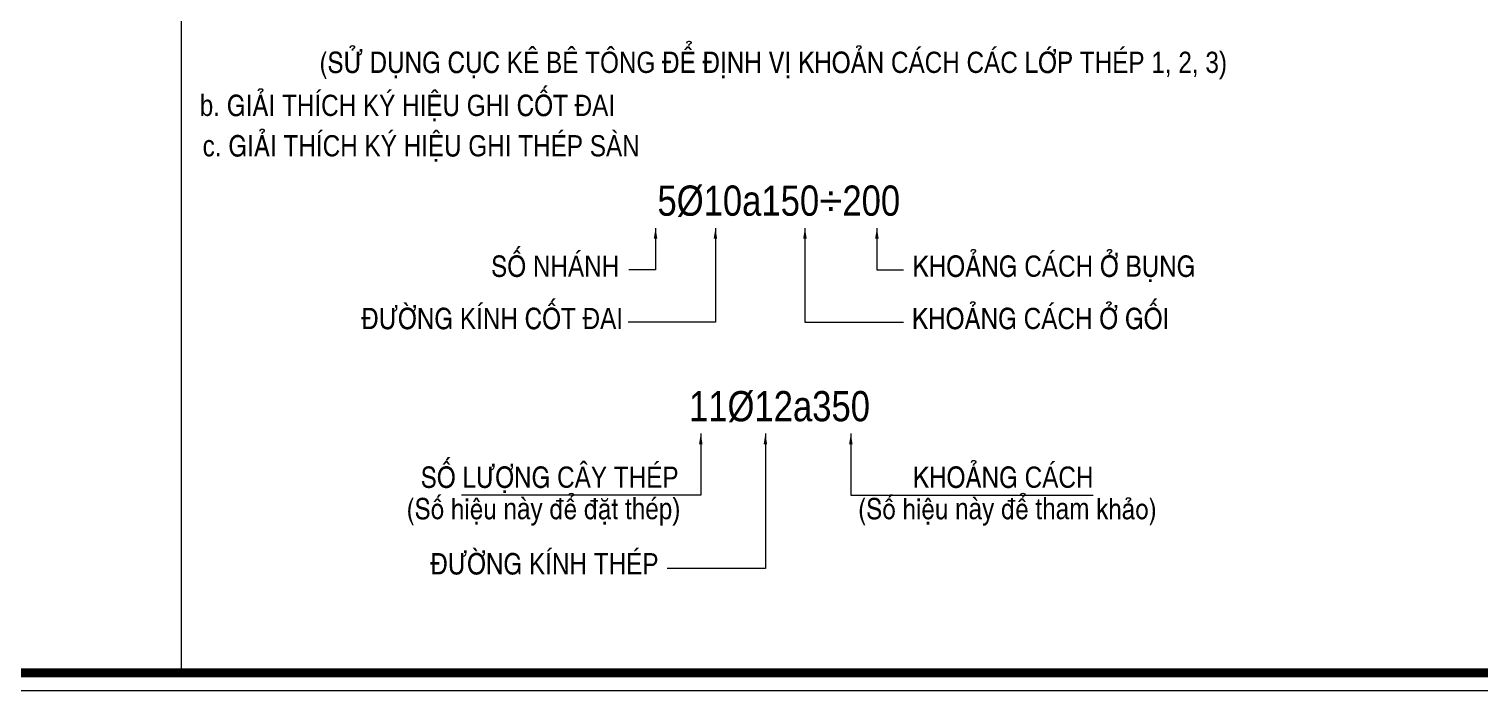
# Model space of a CAD drawing. Header units: millimetres. Extents: x -88960 to 836140, y 175458 to 320791.
# Drawn here: x 28411 to 44533, y 176958 to 184315 of the extents above; entities that cross this region are included whole.
import ezdxf
from ezdxf.enums import TextEntityAlignment as Align

# ---------------------------------------------------------------- set-up
doc = ezdxf.new("R2010")
doc.units = ezdxf.units.MM
doc.header["$LTSCALE"] = 1000
doc.layers.get('0').update_dxf_attribs({"linetype": 'CONTINUOUS'})
for name, color, linetype, lineweight in [('Ap0314_Kh', 253, 'CONTINUOUS', 15), ('CHUNHO', 1, 'CONTINUOUS', 13), ('CHUTO', 51, 'CONTINUOUS', 15), ('DBAO', 2, 'CONTINUOUS', 13), ('DGIONG', 4, 'CONTINUOUS', 13), ('TEXT', 1, 'CONTINUOUS', 15)]:
    doc.layers.add(name, color=color, linetype=linetype, lineweight=lineweight)
doc.styles.add('Star-HelCon', font='VHELVCN_0.TTF')
doc.styles.add('TTP-HelCon', font='VHELVCN_0.TTF')

# ---------------------------------------------------------------- blocks, each defined once
blk = doc.blocks.new('CHG_XX_Khung ten')
blk.add_lwpolyline([(15, 579), (826, 579), (826, 15), (15, 15)], close=True)
at = {"color": 4, "linetype": 'Continuous', "const_width": 1}
blk.add_lwpolyline([(17, 577), (824, 577), (824, 17), (17, 17)], close=True, dxfattribs=at)

msp = doc.modelspace()

# ---------------------------------------------------------------- linework, layer by layer
at = {"layer": 'DBAO'}
msp.add_line((30105.70881, 177157.92235), (30105.70881, 233132.46835), dxfattribs=at)
at = {"layer": 'DGIONG'}
for points in [[(36038.02426, 182103.1937), (36038.02426, 181057.59376), (35067.82161, 181057.59376)], [(35373.06568, 182103.1937), (35373.06568, 181637.9845), (35077.08589, 181637.9845)], [(37032.80375, 182103.1937), (37032.80375, 181057.59376), (38129.00934, 181057.59376)], [(37832.21483, 182103.1937), (37832.21483, 181637.9845), (38128.19462, 181637.9845)], [(35875.48781, 179818.66223), (35875.48781, 179133.31837), (33218.31419, 179133.31837)], [(36593.43647, 179818.66223), (36593.43647, 178319.83693), (35500.97553, 178319.83693)], [(37542.7496, 179818.66223), (37542.7496, 179133.31837), (40235.24175, 179133.31837)]]:
    msp.add_lwpolyline(points, dxfattribs=at)
for points in [[(35353.35367, 181984.92167), (35392.77768, 181984.92167), (35373.06568, 182103.1937)], [(36018.31225, 181984.92167), (36057.73626, 181984.92167), (36038.02426, 182103.1937)], [(37052.51575, 181984.92167), (37013.09174, 181984.92167), (37032.80375, 182103.1937)], [(37851.92683, 181984.92167), (37812.50282, 181984.92167), (37832.21483, 182103.1937)], [(35855.7758, 179700.3902), (35895.19981, 179700.3902), (35875.48781, 179818.66223)], [(36573.72446, 179700.3902), (36613.14847, 179700.3902), (36593.43647, 179818.66223)], [(37562.46161, 179700.3902), (37523.0376, 179700.3902), (37542.7496, 179818.66223)]]:
    msp.add_solid(points, dxfattribs=at)

# ---------------------------------------------------------------- texts
at = {"layer": 'CHUNHO', "style": 'Star-HelCon'}
for s, p in [('SOÁ NHAÙNH', (33545.95841, 181561.8477)), ('KHOAÛNG CAÙCH ÔÛ BUÏNG', (38229.13059, 181561.8477)), ('ÑÖÔØNG KÍNH COÁT ÑAI', (32102.60143, 180980.39324)), ('KHOAÛNG CAÙCH ÔÛ GOÁI', (38222.29153, 180980.39324)), ('SOÁ LÖÔÏNG CAÂY THEÙP', (32763.51423, 179216.64553)), ('KHOAÛNG CAÙCH', (38232.76617, 179216.64553)), ('(Soá hieäu naøy ñeå ñaët theùp)', (32605.49835, 178866.96722)), ('(Soá hieäu naøy ñeå tham khaûo)', (37623.2374, 178866.96722)), ('ÑÖÔØNG KÍNH THEÙP', (32870.36478, 178254.54588))]:
    msp.add_text(s, height=235.72, dxfattribs=at).set_placement(p)
at = {"layer": 'CHUTO', "style": 'Star-HelCon'}
for s, p in [('5Þ10a150÷200', (36742.29378, 182239.92328)), ('11Þ12a350', (36750.01906, 179955.39181))]:
    msp.add_text(s, height=335.901, dxfattribs=at).set_placement(p, align=Align.CENTER)
at = {"layer": 'TEXT', "style": 'TTP-HelCon'}
for s, p in [('(SÖÛ DUÏNG CUÏC KEÂ BEÂ TOÂNG ÑEÅ ÑÒNH VÒ KHOAÛN CAÙCH CAÙC LÔÙP THEÙP 1, 2, 3)', (31637.40731, 183827.18497)), ('b. GIAÛI THÍCH KYÙ HIEÄU GHI COÁT ÑAI', (30308.48368, 183348.85133)), ('c. GIAÛI THÍCH KYÙ HIEÄU GHI THEÙP SAØN', (30340.55248, 182899.76083))]:
    msp.add_text(s, height=235.72, dxfattribs=at).set_placement(p)

# ---------------------------------------------------------------- next in the draw order: block references
at = {"layer": 'Ap0314_Kh', "xscale": 100, "yscale": 100, "zscale": 100}
msp.add_blockref('CHG_XX_Khung ten', (-4859.84276, 175457.91904), dxfattribs=at)

doc.saveas('drawing.dxf')
